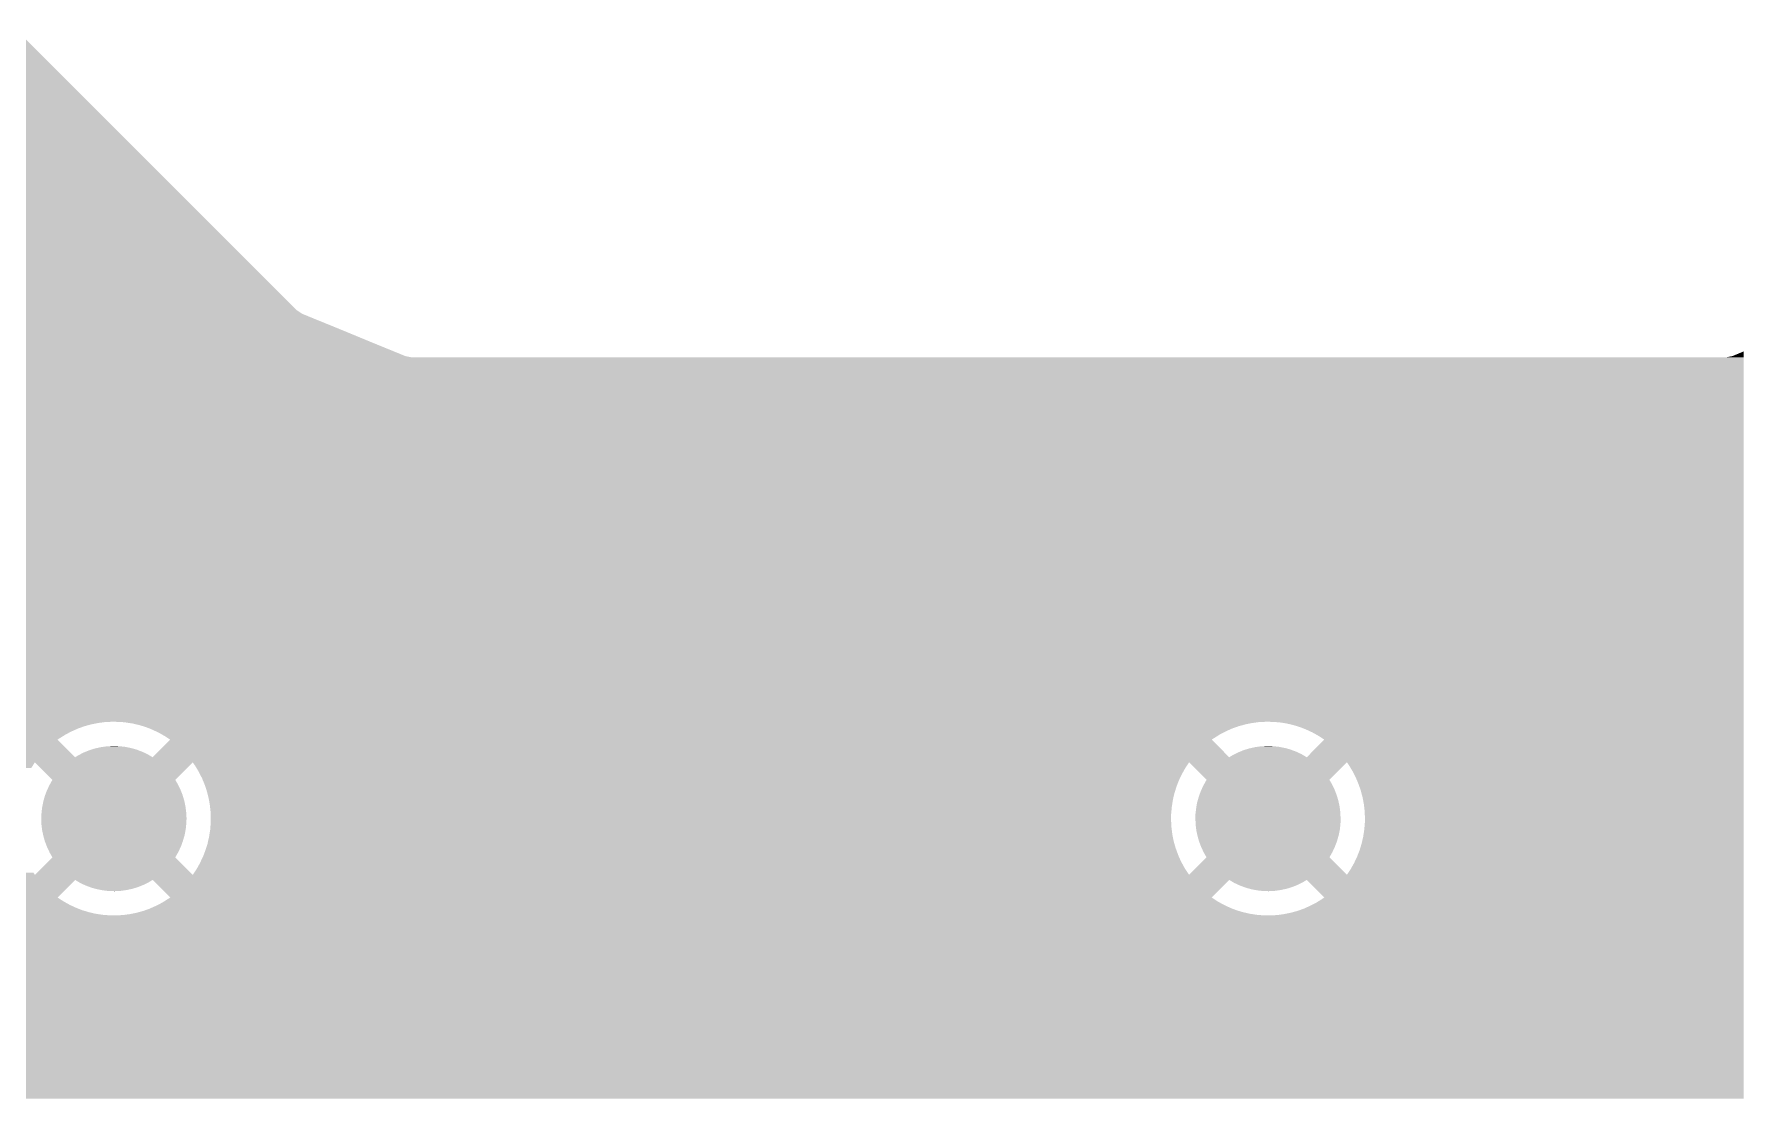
# Model space of a CAD drawing. Extents: x 295 to 953, y 10 to 290.
# Drawn here: x 845.83 to 862.05, y 234.57 to 244.64 of the extents above; entities that cross this region are included whole.
import ezdxf

# ---------------------------------------------------------------- set-up
doc = ezdxf.new("R2010")
doc.units = 0
doc.header["$LTSCALE"] = 5
doc.header["$MEASUREMENT"] = 0
doc.layers.add('GND', color=7, linetype='CONTINUOUS')

msp = doc.modelspace()

# ---------------------------------------------------------------- linework, layer by layer
at = {"layer": 'GND'}
for points in [[(721.515, 244.478), (721.348, 244.644), (845.864, 244.478), (845.698, 244.644)], [(721.258, 244.35), (721.32, 244.372), (845.992, 244.35), (845.97, 244.372)], [(721.32, 244.372), (721.38, 244.399), (845.97, 244.372), (845.944, 244.399)], [(721.38, 244.399), (721.438, 244.429), (845.944, 244.399), (845.913, 244.429)], [(721.438, 244.429), (721.494, 244.464), (845.913, 244.429), (845.878, 244.464)], [(721.494, 244.464), (721.515, 244.478), (845.878, 244.464), (845.864, 244.478)], [(711.448, 244.115), (711.465, 244.207), (846.228, 244.115), (846.135, 244.207)], [(711.465, 244.207), (711.477, 244.301), (846.135, 244.207), (846.041, 244.301)], [(711.477, 244.301), (711.477, 244.307), (846.041, 244.301), (846.035, 244.307)], [(721, 244.307), (721.066, 244.311), (846.035, 244.307), (846.031, 244.311)], [(721.066, 244.311), (721.131, 244.32), (846.031, 244.311), (846.023, 244.32)], [(721.131, 244.32), (721.195, 244.333), (846.023, 244.32), (846.01, 244.333)], [(721.195, 244.333), (721.258, 244.35), (846.01, 244.333), (845.992, 244.35)], [(711.44, 244.079), (711.448, 244.115), (846.263, 244.079), (846.228, 244.115)], [(815.274, 244.075), (815.183, 244.079), (846.267, 244.075), (846.263, 244.079)], [(815.491, 244.033), (815.274, 244.075), (846.309, 244.033), (846.267, 244.075)], [(815.693, 243.946), (815.491, 244.033), (846.396, 243.946), (846.309, 244.033)], [(815.873, 243.818), (815.693, 243.946), (846.524, 243.818), (846.396, 243.946)], [(816.022, 243.655), (815.873, 243.818), (846.687, 243.655), (846.524, 243.818)], [(816.133, 243.465), (816.022, 243.655), (846.877, 243.465), (846.687, 243.655)], [(816.202, 243.256), (816.133, 243.465), (847.086, 243.256), (846.877, 243.465)], [(816.225, 243.036), (816.202, 243.256), (847.306, 243.036), (847.086, 243.256)], [(816.179, 242.728), (816.221, 242.945), (847.614, 242.728), (847.397, 242.945)], [(816.221, 242.945), (816.225, 243.036), (847.397, 242.945), (847.306, 243.036)], [(816.092, 242.526), (816.179, 242.728), (847.816, 242.526), (847.614, 242.728)], [(815.964, 242.346), (816.092, 242.526), (847.996, 242.346), (847.816, 242.526)], [(815.801, 242.197), (815.964, 242.346), (848.145, 242.197), (847.996, 242.346)], [(815.611, 242.086), (815.801, 242.197), (848.256, 242.086), (848.145, 242.197)], [(780.218, 241.884), (780.246, 241.943), (848.627, 241.884), (848.482, 241.943)], [(780.246, 241.943), (780.264, 241.99), (848.482, 241.943), (848.368, 241.99)], [(780.264, 241.99), (780.265, 241.994), (848.368, 241.99), (848.363, 241.994)], [(815.183, 241.994), (815.402, 242.017), (848.363, 241.994), (848.328, 242.017)], [(815.402, 242.017), (815.417, 242.022), (848.328, 242.017), (848.32, 242.022)], [(815.417, 242.022), (815.611, 242.086), (848.32, 242.022), (848.256, 242.086)], [(759.811, 241.723), (759.846, 241.772), (849.017, 241.723), (848.899, 241.772)], [(780.149, 241.772), (780.186, 241.827), (848.899, 241.772), (848.766, 241.827)], [(780.186, 241.827), (780.218, 241.884), (848.766, 241.827), (848.627, 241.884)], [(779.905, 241.587), (779.768, 241.723), (849.35, 241.587), (849.017, 241.723)], [(861.945, 241.587), (862.051, 241.631), (862.053, 241.587), (862.053, 241.631)], [(862.051, 241.631), (862.052, 241.631), (862.053, 241.631), (862.052, 241.631)], [(779.678, 241.429), (779.74, 241.451), (862.053, 241.429), (862.053, 241.451)], [(779.74, 241.451), (779.8, 241.478), (862.053, 241.451), (862.053, 241.478)], [(779.8, 241.478), (779.858, 241.508), (862.053, 241.478), (862.053, 241.508)], [(779.858, 241.508), (779.914, 241.543), (862.053, 241.508), (862.053, 241.543)], [(779.916, 241.576), (779.905, 241.587), (849.405, 241.576), (849.35, 241.587)], [(779.914, 241.543), (779.935, 241.557), (862.053, 241.543), (862.053, 241.557)], [(779.935, 241.557), (779.916, 241.576), (862.053, 241.557), (862.053, 241.576)], [(861.889, 241.576), (861.945, 241.587), (862.053, 241.576), (862.053, 241.587)], [(758.953, 241.263), (759.173, 241.287), (862.053, 241.263), (862.053, 241.287)], [(759.173, 241.287), (759.382, 241.356), (862.053, 241.287), (862.053, 241.356)], [(759.382, 241.356), (759.434, 241.386), (862.053, 241.356), (862.053, 241.386)], [(779.42, 241.386), (779.486, 241.39), (862.053, 241.386), (862.053, 241.39)], [(779.486, 241.39), (779.551, 241.399), (862.053, 241.39), (862.053, 241.399)], [(779.551, 241.399), (779.615, 241.412), (862.053, 241.399), (862.053, 241.412)], [(779.615, 241.412), (779.678, 241.429), (862.053, 241.412), (862.053, 241.429)], [(697.902, 241.065), (697.836, 241.263), (862.053, 241.065), (862.053, 241.263)], [(697.925, 240.846), (697.902, 241.065), (862.053, 240.846), (862.053, 241.065)], [(697.921, 240.754), (697.925, 240.846), (862.053, 240.754), (862.053, 240.846)], [(697.884, 240.565), (697.921, 240.754), (862.053, 240.565), (862.053, 240.754)], [(709.898, 240.54), (709.588, 240.565), (862.053, 240.54), (862.053, 240.565)], [(710.188, 240.469), (709.898, 240.54), (862.053, 240.469), (862.053, 240.54)], [(710.463, 240.353), (710.188, 240.469), (862.053, 240.353), (862.053, 240.469)], [(710.717, 240.196), (710.463, 240.353), (862.053, 240.196), (862.053, 240.353)], [(710.943, 240.002), (710.717, 240.196), (862.053, 240.002), (862.053, 240.196)], [(711.137, 239.774), (710.943, 240.002), (862.053, 239.774), (862.053, 240.002)], [(711.292, 239.519), (711.137, 239.774), (862.053, 239.519), (862.053, 239.774)], [(711.406, 239.243), (711.292, 239.519), (862.053, 239.243), (862.053, 239.519)], [(711.472, 238.968), (711.406, 239.243), (862.053, 238.968), (862.053, 239.243)], [(803.59, 238.963), (803.499, 238.968), (862.053, 238.963), (862.053, 238.968)], [(803.807, 238.921), (803.59, 238.963), (862.053, 238.921), (862.053, 238.963)], [(804.009, 238.834), (803.807, 238.921), (862.053, 238.834), (862.053, 238.921)], [(804.189, 238.706), (804.009, 238.834), (862.053, 238.706), (862.053, 238.834)], [(804.338, 238.544), (804.189, 238.706), (862.053, 238.544), (862.053, 238.706)], [(804.449, 238.353), (804.338, 238.544), (862.053, 238.353), (862.053, 238.544)], [(804.518, 238.144), (804.449, 238.353), (862.053, 238.144), (862.053, 238.353)], [(804.521, 238.114), (804.518, 238.144), (862.053, 238.114), (862.053, 238.144)], [(804.522, 238.111), (804.521, 238.114), (846.498, 238.111), (846.563, 238.114)], [(804.522, 238.102), (804.522, 238.111), (846.433, 238.102), (846.498, 238.111)], [(804.524, 238.089), (804.522, 238.102), (846.368, 238.089), (846.433, 238.102)], [(804.526, 238.072), (804.524, 238.089), (846.305, 238.072), (846.368, 238.089)], [(804.528, 238.05), (804.526, 238.072), (846.244, 238.05), (846.305, 238.072)], [(804.531, 238.023), (804.528, 238.05), (846.183, 238.023), (846.244, 238.05)], [(846.629, 238.113), (846.563, 238.114), (857.501, 238.113), (857.517, 238.114)], [(846.662, 238.111), (846.629, 238.113), (857.451, 238.111), (857.501, 238.113)], [(846.694, 238.108), (846.662, 238.111), (857.431, 238.108), (857.451, 238.111)], [(846.73, 238.102), (846.694, 238.108), (857.386, 238.102), (857.431, 238.108)], [(846.759, 238.098), (846.73, 238.102), (857.364, 238.098), (857.386, 238.102)], [(846.796, 238.089), (846.759, 238.098), (857.322, 238.089), (857.364, 238.098)], [(846.823, 238.083), (846.796, 238.089), (857.3, 238.083), (857.322, 238.089)], [(846.859, 238.072), (846.823, 238.083), (857.259, 238.072), (857.3, 238.083)], [(846.885, 238.064), (846.859, 238.072), (857.237, 238.064), (857.259, 238.072)], [(846.922, 238.05), (846.885, 238.064), (857.197, 238.05), (857.237, 238.064)], [(846.946, 238.04), (846.922, 238.05), (857.175, 238.04), (857.197, 238.05)], [(846.982, 238.023), (846.946, 238.04), (857.137, 238.023), (857.175, 238.04)], [(857.582, 238.113), (857.517, 238.114), (862.053, 238.113), (862.053, 238.114)], [(857.648, 238.108), (857.582, 238.113), (862.053, 238.108), (862.053, 238.113)], [(857.713, 238.098), (857.648, 238.108), (862.053, 238.098), (862.053, 238.108)], [(857.776, 238.083), (857.713, 238.098), (862.053, 238.083), (862.053, 238.098)], [(857.839, 238.064), (857.776, 238.083), (862.053, 238.064), (862.053, 238.083)], [(857.9, 238.04), (857.839, 238.064), (862.053, 238.04), (862.053, 238.064)], [(857.96, 238.012), (857.9, 238.04), (862.053, 238.012), (862.053, 238.04)], [(804.534, 237.993), (804.531, 238.023), (846.125, 237.993), (846.183, 238.023)], [(804.538, 237.958), (804.534, 237.993), (846.07, 237.958), (846.125, 237.993)], [(804.537, 237.833), (804.541, 237.925), (846.16, 237.833), (846.068, 237.925)], [(804.539, 237.944), (804.538, 237.958), (846.049, 237.944), (846.07, 237.958)], [(804.541, 237.925), (804.539, 237.944), (846.068, 237.925), (846.049, 237.944)], [(846.426, 237.865), (846.461, 237.873), (846.743, 237.865), (846.703, 237.873)], [(846.461, 237.873), (846.483, 237.876), (846.703, 237.873), (846.687, 237.876)], [(846.483, 237.876), (846.518, 237.881), (846.687, 237.876), (846.644, 237.881)], [(846.518, 237.881), (846.545, 237.882), (846.644, 237.881), (846.631, 237.882)], [(846.545, 237.882), (846.574, 237.884), (846.631, 237.882), (846.574, 237.884)], [(846.951, 237.777), (847.118, 237.944), (857.169, 237.777), (857.003, 237.944)], [(847.006, 238.012), (846.982, 238.023), (857.116, 238.012), (857.137, 238.023)], [(847.04, 237.993), (847.006, 238.012), (857.079, 237.993), (857.116, 238.012)], [(847.063, 237.98), (847.04, 237.993), (857.059, 237.98), (857.079, 237.993)], [(847.096, 237.958), (847.063, 237.98), (857.024, 237.958), (857.059, 237.98)], [(847.118, 237.944), (847.096, 237.958), (857.003, 237.944), (857.024, 237.958)], [(857.38, 237.865), (857.415, 237.873), (857.697, 237.865), (857.656, 237.873)], [(857.415, 237.873), (857.437, 237.876), (857.656, 237.873), (857.641, 237.876)], [(857.437, 237.876), (857.471, 237.881), (857.641, 237.876), (857.598, 237.881)], [(857.471, 237.881), (857.499, 237.882), (857.598, 237.881), (857.585, 237.882)], [(857.499, 237.882), (857.528, 237.884), (857.585, 237.882), (857.528, 237.884)], [(857.905, 237.777), (858.071, 237.944), (862.053, 237.777), (862.053, 237.944)], [(858.017, 237.98), (857.96, 238.012), (862.053, 237.98), (862.053, 238.012)], [(858.071, 237.944), (858.017, 237.98), (862.053, 237.944), (862.053, 237.98)], [(804.506, 237.674), (804.517, 237.729), (845.798, 237.674), (845.834, 237.729)], [(804.517, 237.729), (804.526, 237.777), (862.053, 237.729), (862.053, 237.777)], [(804.526, 237.777), (804.537, 237.833), (846.215, 237.777), (846.16, 237.833)], [(846, 237.563), (845.834, 237.729), (847.166, 237.563), (847.332, 237.729)], [(846.215, 237.777), (846.248, 237.797), (846.951, 237.777), (846.917, 237.797)], [(846.248, 237.797), (846.266, 237.806), (846.917, 237.797), (846.902, 237.806)], [(846.266, 237.806), (846.299, 237.823), (846.902, 237.806), (846.866, 237.823)], [(846.299, 237.823), (846.317, 237.83), (846.866, 237.823), (846.851, 237.83)], [(846.317, 237.83), (846.352, 237.844), (846.851, 237.83), (846.813, 237.844)], [(846.352, 237.844), (846.371, 237.85), (846.813, 237.844), (846.798, 237.85)], [(846.371, 237.85), (846.406, 237.861), (846.798, 237.85), (846.759, 237.861)], [(846.406, 237.861), (846.426, 237.865), (846.759, 237.861), (846.743, 237.865)], [(847.358, 237.691), (847.332, 237.729), (856.763, 237.691), (856.788, 237.729)], [(856.954, 237.563), (856.788, 237.729), (858.12, 237.563), (858.286, 237.729)], [(857.169, 237.777), (857.202, 237.797), (857.905, 237.777), (857.871, 237.797)], [(857.202, 237.797), (857.219, 237.806), (857.871, 237.797), (857.856, 237.806)], [(857.219, 237.806), (857.253, 237.823), (857.856, 237.806), (857.82, 237.823)], [(857.253, 237.823), (857.271, 237.83), (857.82, 237.823), (857.805, 237.83)], [(857.271, 237.83), (857.305, 237.844), (857.805, 237.83), (857.767, 237.844)], [(857.305, 237.844), (857.324, 237.85), (857.767, 237.844), (857.751, 237.85)], [(857.324, 237.85), (857.36, 237.861), (857.751, 237.85), (857.713, 237.861)], [(857.36, 237.861), (857.38, 237.865), (857.713, 237.861), (857.697, 237.865)], [(858.312, 237.691), (858.286, 237.729), (862.053, 237.691), (862.053, 237.729)], [(845.977, 237.521), (846, 237.563), (847.19, 237.521), (847.166, 237.563)], [(847.368, 237.674), (847.358, 237.691), (856.752, 237.674), (856.763, 237.691)], [(847.391, 237.635), (847.368, 237.674), (856.73, 237.635), (856.752, 237.674)], [(847.4, 237.617), (847.391, 237.635), (856.72, 237.617), (856.73, 237.635)], [(847.421, 237.576), (847.4, 237.617), (856.7, 237.576), (856.72, 237.617)], [(847.428, 237.558), (847.421, 237.576), (856.692, 237.558), (856.7, 237.576)], [(847.446, 237.515), (847.428, 237.558), (856.675, 237.515), (856.692, 237.558)], [(856.931, 237.521), (856.954, 237.563), (858.144, 237.521), (858.12, 237.563)], [(858.345, 237.635), (858.312, 237.691), (862.053, 237.635), (862.053, 237.691)], [(858.374, 237.576), (858.345, 237.635), (862.053, 237.576), (862.053, 237.635)], [(858.399, 237.515), (858.374, 237.576), (862.053, 237.515), (862.053, 237.576)], [(845.915, 237.363), (845.928, 237.409), (847.252, 237.363), (847.238, 237.409)], [(845.928, 237.409), (845.931, 237.417), (847.238, 237.409), (847.236, 237.417)], [(845.931, 237.417), (845.948, 237.462), (847.236, 237.417), (847.218, 237.462)], [(845.948, 237.462), (845.952, 237.47), (847.218, 237.462), (847.215, 237.47)], [(845.952, 237.47), (845.972, 237.513), (847.215, 237.47), (847.194, 237.513)], [(845.972, 237.513), (845.977, 237.521), (847.194, 237.513), (847.19, 237.521)], [(847.452, 237.497), (847.446, 237.515), (856.668, 237.497), (856.675, 237.515)], [(847.466, 237.453), (847.452, 237.497), (856.655, 237.453), (856.668, 237.497)], [(847.471, 237.434), (847.466, 237.453), (856.649, 237.434), (856.655, 237.453)], [(847.482, 237.39), (847.471, 237.434), (856.638, 237.39), (856.649, 237.434)], [(847.486, 237.37), (847.482, 237.39), (856.634, 237.37), (856.638, 237.39)], [(856.869, 237.363), (856.882, 237.409), (858.205, 237.363), (858.192, 237.409)], [(856.882, 237.409), (856.885, 237.417), (858.192, 237.409), (858.189, 237.417)], [(856.885, 237.417), (856.902, 237.462), (858.189, 237.417), (858.172, 237.462)], [(856.902, 237.462), (856.906, 237.47), (858.172, 237.462), (858.169, 237.47)], [(856.906, 237.47), (856.926, 237.513), (858.169, 237.47), (858.148, 237.513)], [(856.926, 237.513), (856.931, 237.521), (858.148, 237.513), (858.144, 237.521)], [(858.42, 237.453), (858.399, 237.515), (862.053, 237.453), (862.053, 237.515)], [(858.436, 237.39), (858.42, 237.453), (862.053, 237.39), (862.053, 237.453)], [(858.448, 237.325), (858.436, 237.39), (862.053, 237.325), (862.053, 237.39)], [(845.894, 237.195), (845.896, 237.242), (847.273, 237.195), (847.271, 237.242)], [(845.896, 237.242), (845.897, 237.251), (847.271, 237.242), (847.27, 237.251)], [(845.897, 237.251), (845.902, 237.299), (847.27, 237.251), (847.264, 237.299)], [(845.902, 237.299), (845.904, 237.308), (847.264, 237.299), (847.263, 237.308)], [(845.904, 237.308), (845.913, 237.354), (847.263, 237.308), (847.254, 237.354)], [(845.913, 237.354), (845.915, 237.363), (847.254, 237.354), (847.252, 237.363)], [(847.494, 237.325), (847.486, 237.37), (856.627, 237.325), (856.634, 237.37)], [(847.496, 237.305), (847.494, 237.325), (856.624, 237.305), (856.627, 237.325)], [(847.501, 237.26), (847.496, 237.305), (856.62, 237.26), (856.624, 237.305)], [(847.502, 237.24), (847.501, 237.26), (856.618, 237.24), (856.62, 237.26)], [(847.503, 237.194), (847.502, 237.24), (856.617, 237.194), (856.618, 237.24)], [(856.848, 237.195), (856.849, 237.242), (858.226, 237.195), (858.224, 237.242)], [(856.849, 237.242), (856.85, 237.251), (858.224, 237.242), (858.224, 237.251)], [(856.85, 237.251), (856.856, 237.299), (858.224, 237.251), (858.218, 237.299)], [(856.856, 237.299), (856.857, 237.308), (858.218, 237.299), (858.217, 237.308)], [(856.857, 237.308), (856.866, 237.354), (858.217, 237.308), (858.207, 237.354)], [(856.866, 237.354), (856.869, 237.363), (858.207, 237.354), (858.205, 237.363)], [(858.455, 237.26), (858.448, 237.325), (862.053, 237.26), (862.053, 237.325)], [(858.457, 237.194), (858.455, 237.26), (862.053, 237.194), (862.053, 237.26)], [(845.894, 237.194), (845.894, 237.195), (847.273, 237.194), (847.273, 237.195)], [(845.896, 237.147), (845.894, 237.194), (847.271, 237.147), (847.273, 237.194)], [(845.896, 237.138), (845.896, 237.147), (847.27, 237.138), (847.271, 237.147)], [(845.902, 237.09), (845.896, 237.138), (847.265, 237.09), (847.27, 237.138)], [(845.903, 237.081), (845.902, 237.09), (847.263, 237.081), (847.265, 237.09)], [(845.913, 237.035), (845.903, 237.081), (847.254, 237.035), (847.263, 237.081)], [(847.49, 237.044), (847.497, 237.084), (856.629, 237.044), (856.624, 237.084)], [(847.497, 237.084), (847.499, 237.109), (856.624, 237.084), (856.621, 237.109)], [(847.499, 237.109), (847.502, 237.149), (856.621, 237.109), (856.619, 237.149)], [(847.502, 237.149), (847.503, 237.174), (856.619, 237.149), (856.617, 237.174)], [(847.503, 237.174), (847.503, 237.194), (856.617, 237.174), (856.617, 237.194)], [(856.848, 237.194), (856.848, 237.195), (858.226, 237.194), (858.226, 237.195)], [(856.85, 237.147), (856.848, 237.194), (858.225, 237.147), (858.226, 237.194)], [(856.85, 237.138), (856.85, 237.147), (858.224, 237.138), (858.225, 237.147)], [(856.856, 237.09), (856.85, 237.138), (858.219, 237.09), (858.224, 237.138)], [(856.857, 237.081), (856.856, 237.09), (858.217, 237.081), (858.219, 237.09)], [(856.867, 237.035), (856.857, 237.081), (858.208, 237.035), (858.217, 237.081)], [(858.44, 237.019), (858.45, 237.084), (862.053, 237.019), (862.053, 237.084)], [(858.45, 237.084), (858.456, 237.149), (862.053, 237.084), (862.053, 237.149)], [(858.456, 237.149), (858.457, 237.194), (862.053, 237.149), (862.053, 237.194)], [(845.915, 237.026), (845.913, 237.035), (847.251, 237.026), (847.254, 237.035)], [(845.928, 236.98), (845.915, 237.026), (847.238, 236.98), (847.251, 237.026)], [(845.931, 236.972), (845.928, 236.98), (847.235, 236.972), (847.238, 236.98)], [(845.948, 236.927), (845.931, 236.972), (847.219, 236.927), (847.235, 236.972)], [(845.952, 236.919), (845.948, 236.927), (847.215, 236.919), (847.219, 236.927)], [(845.972, 236.876), (845.952, 236.919), (847.194, 236.876), (847.215, 236.919)], [(847.452, 236.892), (847.46, 236.916), (856.669, 236.892), (856.66, 236.916)], [(847.46, 236.916), (847.472, 236.955), (856.66, 236.916), (856.649, 236.955)], [(847.472, 236.955), (847.477, 236.98), (856.649, 236.955), (856.642, 236.98)], [(847.477, 236.98), (847.487, 237.019), (856.642, 236.98), (856.634, 237.019)], [(847.487, 237.019), (847.49, 237.044), (856.634, 237.019), (856.629, 237.044)], [(856.869, 237.026), (856.867, 237.035), (858.205, 237.026), (858.208, 237.035)], [(856.882, 236.98), (856.869, 237.026), (858.192, 236.98), (858.205, 237.026)], [(856.885, 236.972), (856.882, 236.98), (858.189, 236.972), (858.192, 236.98)], [(856.902, 236.927), (856.885, 236.972), (858.172, 236.927), (858.189, 236.972)], [(856.905, 236.919), (856.902, 236.927), (858.168, 236.919), (858.172, 236.927)], [(856.926, 236.876), (856.905, 236.919), (858.148, 236.876), (858.168, 236.919)], [(858.406, 236.892), (858.425, 236.955), (862.053, 236.892), (862.053, 236.955)], [(858.425, 236.955), (858.44, 237.019), (862.053, 236.955), (862.053, 237.019)], [(845.834, 236.66), (846, 236.826), (847.332, 236.66), (847.166, 236.826)], [(845.976, 236.868), (845.972, 236.876), (847.19, 236.868), (847.194, 236.876)], [(846, 236.826), (845.976, 236.868), (847.166, 236.826), (847.19, 236.868)], [(847.369, 236.715), (847.381, 236.737), (856.752, 236.715), (856.739, 236.737)], [(847.381, 236.737), (847.401, 236.772), (856.739, 236.737), (856.72, 236.772)], [(847.401, 236.772), (847.411, 236.795), (856.72, 236.772), (856.708, 236.795)], [(847.411, 236.795), (847.429, 236.831), (856.708, 236.795), (856.692, 236.831)], [(847.429, 236.831), (847.438, 236.855), (856.692, 236.831), (856.682, 236.855)], [(847.438, 236.855), (847.452, 236.892), (856.682, 236.855), (856.669, 236.892)], [(856.788, 236.66), (856.954, 236.826), (858.286, 236.66), (858.12, 236.826)], [(856.93, 236.868), (856.926, 236.876), (858.144, 236.868), (858.148, 236.876)], [(856.954, 236.826), (856.93, 236.868), (858.12, 236.826), (858.144, 236.868)], [(858.322, 236.715), (858.354, 236.772), (862.053, 236.715), (862.053, 236.772)], [(858.354, 236.772), (858.382, 236.831), (862.053, 236.772), (862.053, 236.831)], [(858.382, 236.831), (858.406, 236.892), (862.053, 236.831), (862.053, 236.892)], [(747.475, 236.66), (747.462, 236.681), (845.834, 236.66), (845.82, 236.681)], [(747.504, 236.612), (747.475, 236.66), (862.053, 236.612), (862.053, 236.66)], [(747.513, 236.598), (747.504, 236.612), (846.202, 236.598), (846.215, 236.612)], [(747.576, 236.445), (747.513, 236.598), (846.049, 236.445), (846.202, 236.598)], [(846.249, 236.592), (846.215, 236.612), (846.918, 236.592), (846.951, 236.612)], [(846.264, 236.583), (846.249, 236.592), (846.901, 236.583), (846.918, 236.592)], [(846.3, 236.566), (846.264, 236.583), (846.867, 236.566), (846.901, 236.583)], [(847.118, 236.445), (846.951, 236.612), (857.003, 236.445), (857.169, 236.612)], [(847.332, 236.66), (847.346, 236.681), (856.788, 236.66), (856.774, 236.681)], [(847.346, 236.681), (847.369, 236.715), (856.774, 236.681), (856.752, 236.715)], [(857.203, 236.592), (857.169, 236.612), (857.872, 236.592), (857.905, 236.612)], [(857.218, 236.583), (857.203, 236.592), (857.855, 236.583), (857.872, 236.592)], [(857.254, 236.566), (857.218, 236.583), (857.821, 236.566), (857.855, 236.583)], [(858.071, 236.445), (857.905, 236.612), (862.053, 236.445), (862.053, 236.612)], [(858.286, 236.66), (858.322, 236.715), (862.053, 236.66), (862.053, 236.715)], [(747.59, 236.409), (747.576, 236.445), (846.104, 236.409), (846.049, 236.445)], [(846.316, 236.559), (846.3, 236.566), (846.849, 236.559), (846.867, 236.566)], [(846.353, 236.545), (846.316, 236.559), (846.815, 236.545), (846.849, 236.559)], [(846.369, 236.539), (846.353, 236.545), (846.796, 236.539), (846.815, 236.545)], [(846.408, 236.528), (846.369, 236.539), (846.761, 236.528), (846.796, 236.539)], [(846.424, 236.524), (846.408, 236.528), (846.741, 236.524), (846.761, 236.528)], [(846.464, 236.516), (846.424, 236.524), (846.705, 236.516), (846.741, 236.524)], [(846.479, 236.513), (846.464, 236.516), (846.684, 236.513), (846.705, 236.516)], [(846.522, 236.508), (846.479, 236.513), (846.649, 236.508), (846.684, 236.513)], [(846.536, 236.507), (846.522, 236.508), (846.622, 236.507), (846.649, 236.508)], [(846.592, 236.505), (846.536, 236.507), (846.592, 236.505), (846.622, 236.507)], [(847.062, 236.409), (847.097, 236.431), (857.057, 236.409), (857.025, 236.431)], [(847.097, 236.431), (847.118, 236.445), (857.025, 236.431), (857.003, 236.445)], [(857.27, 236.559), (857.254, 236.566), (857.803, 236.559), (857.821, 236.566)], [(857.307, 236.545), (857.27, 236.559), (857.769, 236.545), (857.803, 236.559)], [(857.323, 236.539), (857.307, 236.545), (857.75, 236.539), (857.769, 236.545)], [(857.362, 236.528), (857.323, 236.539), (857.714, 236.528), (857.75, 236.539)], [(857.377, 236.524), (857.362, 236.528), (857.694, 236.524), (857.714, 236.528)], [(857.418, 236.516), (857.377, 236.524), (857.659, 236.516), (857.694, 236.524)], [(857.433, 236.513), (857.418, 236.516), (857.637, 236.513), (857.659, 236.516)], [(857.476, 236.508), (857.433, 236.513), (857.603, 236.508), (857.637, 236.513)], [(857.489, 236.507), (857.476, 236.508), (857.575, 236.507), (857.603, 236.508)], [(857.546, 236.505), (857.489, 236.507), (857.546, 236.505), (857.575, 236.507)], [(857.995, 236.396), (858.051, 236.431), (862.053, 236.396), (862.053, 236.431)], [(858.051, 236.431), (858.071, 236.445), (862.053, 236.431), (862.053, 236.445)], [(747.604, 236.377), (747.59, 236.409), (846.161, 236.377), (846.104, 236.409)], [(747.615, 236.349), (747.604, 236.377), (846.22, 236.349), (846.161, 236.377)], [(747.625, 236.325), (747.615, 236.349), (846.281, 236.325), (846.22, 236.349)], [(747.626, 236.322), (747.625, 236.325), (846.292, 236.322), (846.281, 236.325)], [(747.63, 236.306), (747.626, 236.322), (846.344, 236.306), (846.292, 236.322)], [(747.634, 236.291), (747.63, 236.306), (846.408, 236.291), (846.344, 236.306)], [(747.636, 236.281), (747.634, 236.291), (846.473, 236.281), (846.408, 236.291)], [(747.638, 236.276), (747.636, 236.281), (846.538, 236.276), (846.473, 236.281)], [(747.638, 236.275), (747.638, 236.276), (846.603, 236.275), (846.538, 236.276)], [(747.696, 236.032), (747.638, 236.275), (862.053, 236.032), (862.053, 236.275)], [(846.603, 236.275), (846.619, 236.276), (857.557, 236.275), (857.492, 236.276)], [(846.619, 236.276), (846.669, 236.278), (857.492, 236.276), (857.458, 236.278)], [(846.669, 236.278), (846.69, 236.281), (857.458, 236.278), (857.426, 236.281)], [(846.69, 236.281), (846.734, 236.287), (857.426, 236.281), (857.39, 236.287)], [(846.734, 236.287), (846.756, 236.291), (857.39, 236.287), (857.362, 236.291)], [(846.756, 236.291), (846.798, 236.3), (857.362, 236.291), (857.325, 236.3)], [(846.798, 236.3), (846.821, 236.306), (857.325, 236.3), (857.298, 236.306)], [(846.821, 236.306), (846.861, 236.317), (857.298, 236.306), (857.261, 236.317)], [(846.861, 236.317), (846.884, 236.325), (857.261, 236.317), (857.235, 236.325)], [(846.884, 236.325), (846.923, 236.339), (857.235, 236.325), (857.199, 236.339)], [(846.923, 236.339), (846.945, 236.349), (857.199, 236.339), (857.174, 236.349)], [(846.945, 236.349), (846.983, 236.366), (857.174, 236.349), (857.139, 236.366)], [(846.983, 236.366), (847.005, 236.377), (857.139, 236.366), (857.115, 236.377)], [(847.005, 236.377), (847.041, 236.396), (857.115, 236.377), (857.08, 236.396)], [(847.041, 236.396), (847.062, 236.409), (857.08, 236.396), (857.057, 236.409)], [(857.557, 236.275), (857.623, 236.278), (862.053, 236.275), (862.053, 236.278)], [(857.623, 236.278), (857.688, 236.287), (862.053, 236.278), (862.053, 236.287)], [(857.688, 236.287), (857.752, 236.3), (862.053, 236.287), (862.053, 236.3)], [(857.752, 236.3), (857.815, 236.317), (862.053, 236.3), (862.053, 236.317)], [(857.815, 236.317), (857.877, 236.339), (862.053, 236.317), (862.053, 236.339)], [(857.877, 236.339), (857.937, 236.366), (862.053, 236.339), (862.053, 236.366)], [(857.937, 236.366), (857.995, 236.396), (862.053, 236.366), (862.053, 236.396)], [(747.719, 235.734), (747.696, 236.032), (862.053, 235.734), (862.053, 236.032)], [(747.694, 235.425), (747.719, 235.734), (862.053, 235.425), (862.053, 235.734)], [(747.623, 235.135), (747.694, 235.425), (862.053, 235.135), (862.053, 235.425)], [(747.507, 234.859), (747.623, 235.135), (862.053, 234.859), (862.053, 235.135)], [(747.35, 234.605), (747.507, 234.859), (862.053, 234.605), (862.053, 234.859)], [(747.291, 234.536), (747.35, 234.605), (862.053, 234.536), (862.053, 234.605)]]:
    msp.add_solid(points, dxfattribs=at)

doc.saveas('drawing.dxf')
